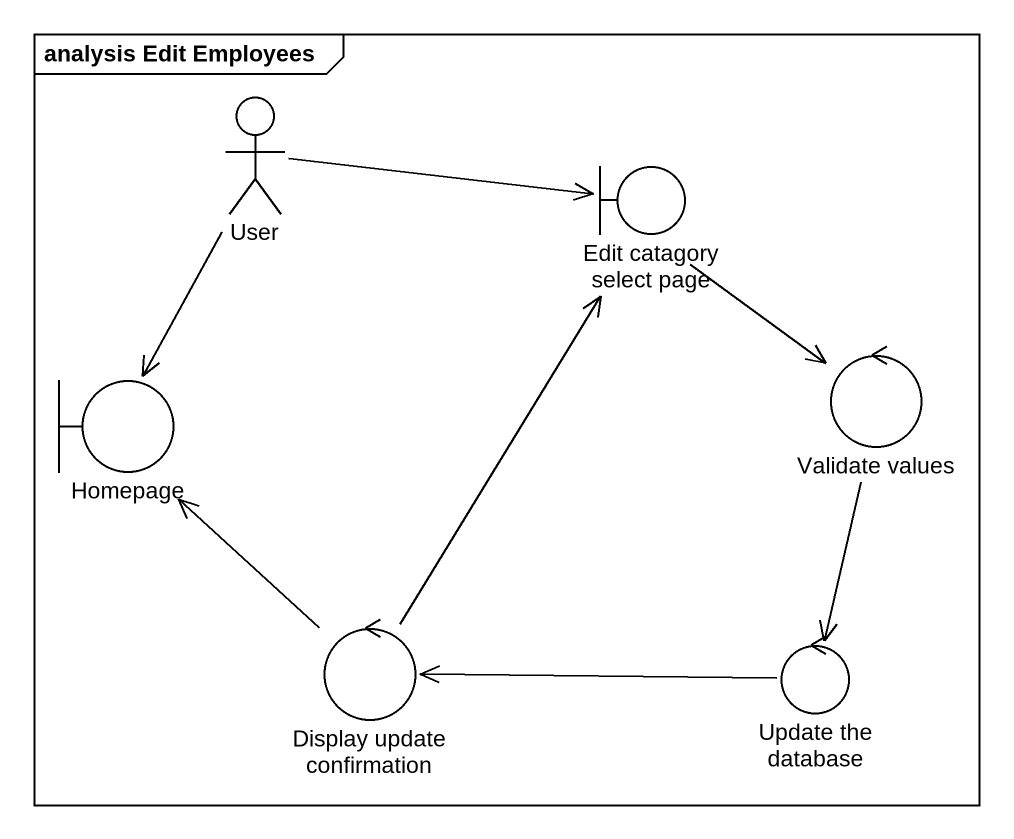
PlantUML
@startuml
mainframe analysis Edit Employees
actor User
boundary "Edit catagory select page" as Edit_catagory_select_page
boundary Homepage
control "Validate values" as Validate_values
control "Display update confirmation" as Display_update_confirmation
control "Update the database" as Update_the_database
User -right-> Edit_catagory_select_page
User --> Homepage
Edit_catagory_select_page --> Validate_values
Validate_values --> Update_the_database
Display_update_confirmation -up-> Edit_catagory_select_page
Display_update_confirmation -up-> Homepage
Update_the_database -left-> Display_update_confirmation
@enduml
